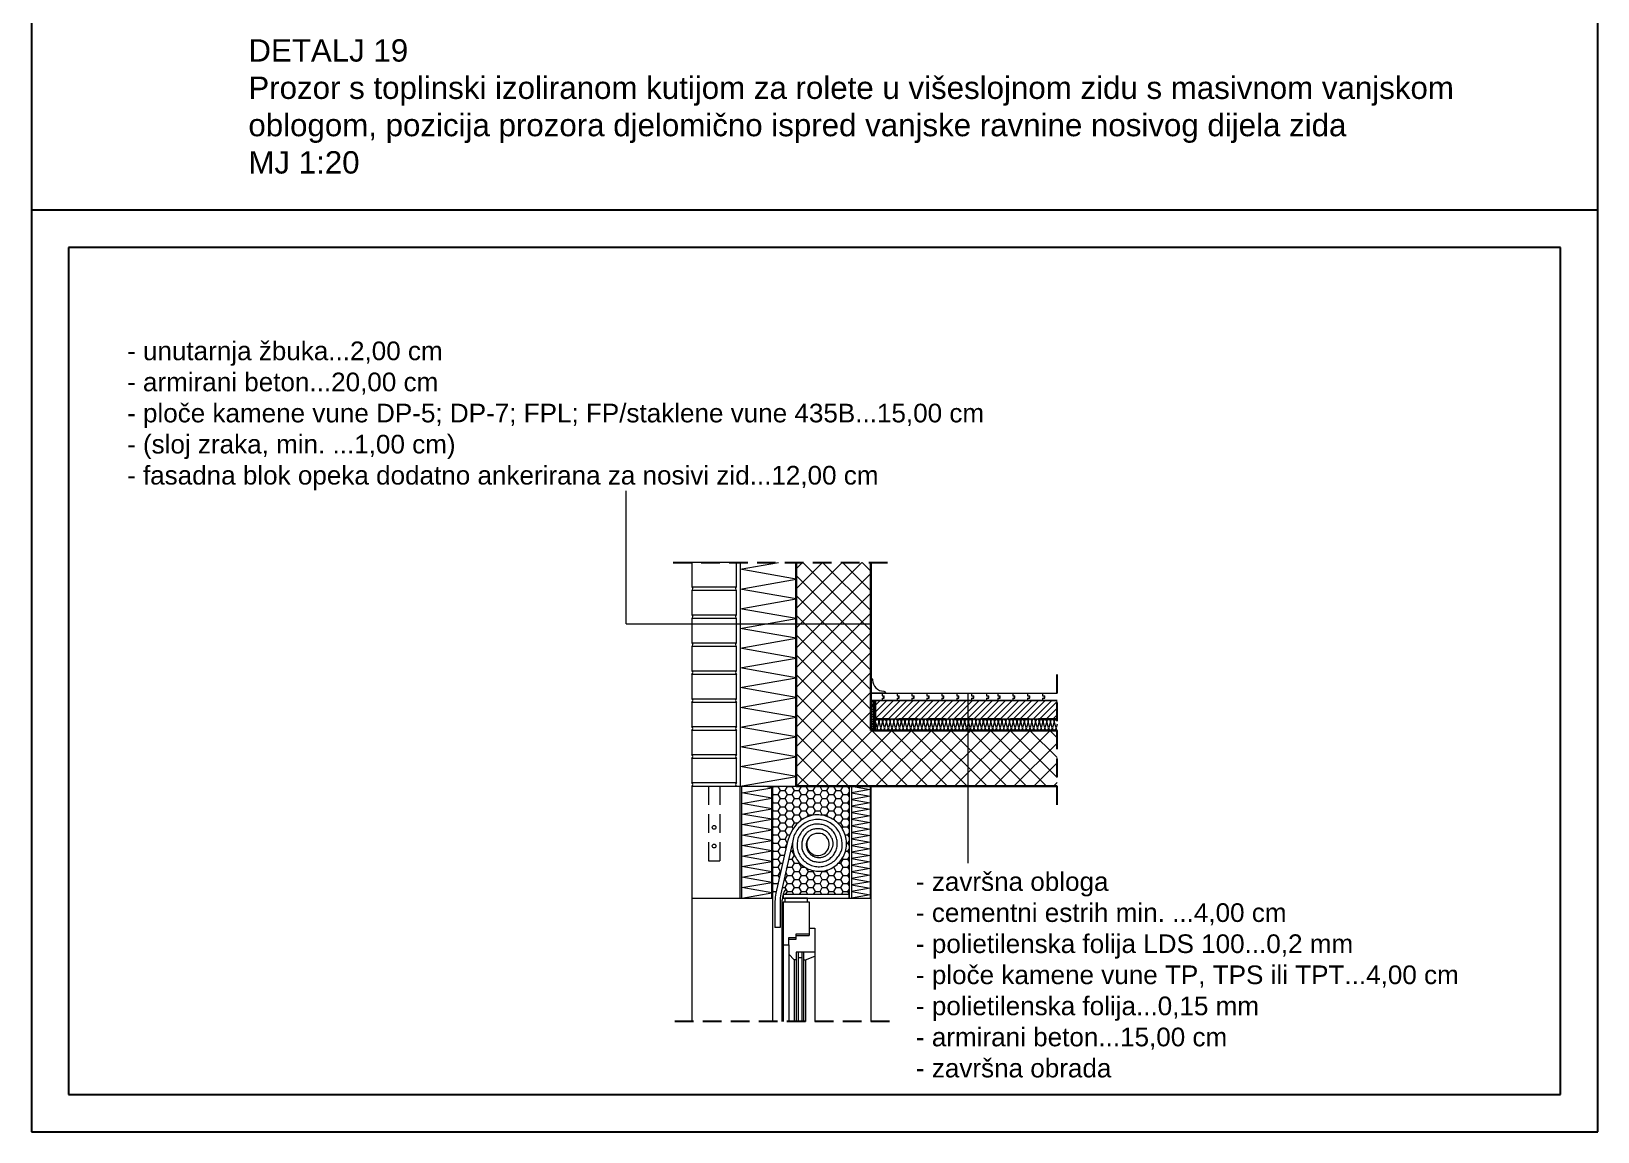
# Model space of a CAD drawing. Header units: inches. Extents: x 2845 to 78208, y 637 to 2211.
# Drawn here: x 6114.8 to 6324.8, y 637.2 to 784.7 of the extents above; entities that cross this region are included whole.
import ezdxf

# ---------------------------------------------------------------- set-up
doc = ezdxf.new("R2010")
doc.units = ezdxf.units.IN
doc.header["$MEASUREMENT"] = 0
doc.linetypes.add('DASHED', pattern=[0.75, 0.5, -0.25])
doc.layers.add('slojevi', color=150, linetype='Continuous')
doc.styles.get("Standard").update_dxf_attribs({"font": 'arial.ttf'})

msp = doc.modelspace()

# ---------------------------------------------------------------- hatches: boundary and pattern name
at = {"lineweight": 0}
h = msp.add_hatch(dxfattribs=at)
h.set_pattern_fill('ANSI37', color=256, scale=15)
h.set_pattern_definition([(45, (6124.1317, 871.2607), (-1.325825, 1.325825), []), (135, (6124.1317, 871.2607), (-1.325825, -1.325825), [])])
h.paths.add_polyline_path([(6227.39, 690.97), (6227.39, 713.47), (6217.39, 713.47), (6217.39, 683.47), (6252.39, 683.47), (6252.39, 690.97)])
h = msp.add_hatch(dxfattribs=at)
h.set_pattern_fill('ANSI31', color=256, scale=5)
h.set_pattern_definition([(45, (6033.813, 660.09445), (-0.4419417, 0.4419417), [])])
h.paths.add_polyline_path([(6252.39, 692.47), (6252.39, 694.97), (6227.99, 694.97), (6227.99, 692.47)])
h = msp.add_hatch(dxfattribs=at)
h.set_pattern_fill('HONEY', color=256, scale=5)
h.set_pattern_definition([(0, (5834.6482, 871.26067), (0.9375, 0.5412659), [0.625, -1.25]), (120, (5834.6482, 871.26067), (-0.9375, 0.5412659), [0.625, -1.25]), (60, (5834.6482, 871.26067), (2e-16, 1.08253175), [-1.25, 0.625])])
h.paths.add_polyline_path([(6224.49, 683.47), (6214.27, 683.47), (6214.27, 668.97), (6214.64, 668.97, -0.008625), (6214.68, 669.14), (6216.1, 675.5), (6216.29, 676.22), (6216.5, 676.82), (6216.72, 677.33), (6216.95, 677.75), (6217.19, 678.1), (6217.44, 678.39), (6217.69, 678.63), (6217.94, 678.84), (6218.19, 679.01), (6218.44, 679.16), (6218.69, 679.29), (6218.93, 679.4), (6219.18, 679.48), (6219.43, 679.55), (6219.67, 679.6), (6219.92, 679.63), (6220.16, 679.64), (6220.41, 679.64), (6220.66, 679.62), (6220.9, 679.59), (6221.14, 679.54), (6221.38, 679.48), (6221.61, 679.4), (6221.84, 679.31), (6222.06, 679.21), (6222.27, 679.09), (6222.48, 678.96), (6222.68, 678.81), (6222.86, 678.66), (6223.04, 678.49), (6223.2, 678.31), (6223.36, 678.13), (6223.5, 677.93), (6223.62, 677.73), (6223.74, 677.52), (6223.84, 677.3), (6223.93, 677.07), (6224, 676.85), (6224.06, 676.61), (6224.1, 676.38), (6224.13, 676.14), (6224.14, 675.91), (6224.14, 675.67), (6224.13, 675.43), (6224.1, 675.2), (6224.05, 674.97), (6223.99, 674.74), (6223.92, 674.51), (6223.83, 674.3), (6223.73, 674.08), (6223.62, 673.88), (6223.49, 673.68), (6223.35, 673.49), (6223.2, 673.31), (6223.04, 673.15), (6222.87, 672.99), (6222.69, 672.84), (6222.5, 672.71), (6222.31, 672.58), (6222.1, 672.47), (6221.9, 672.37), (6221.68, 672.29), (6221.46, 672.22), (6221.24, 672.16), (6221.02, 672.12), (6220.79, 672.1), (6220.56, 672.08), (6220.33, 672.08), (6220.11, 672.1), (6219.88, 672.13), (6219.66, 672.17), (6219.44, 672.23), (6219.22, 672.3), (6219.02, 672.38), (6218.81, 672.48), (6218.62, 672.59), (6218.43, 672.71), (6218.25, 672.84), (6218.08, 672.99), (6217.91, 673.14), (6217.76, 673.3), (6217.62, 673.48), (6217.49, 673.66), (6217.37, 673.84), (6217.27, 674.04), (6217.17, 674.24), (6217.09, 674.44), (6217.03, 674.65), (6216.97, 674.87), (6216.93, 675.08), (6216.91, 675.3), (6216.89, 675.52), (6216.9, 675.74), (6216.91, 675.95), (6216.94, 676.15), (6215.35, 669.07, 0.004833), (6215.33, 668.97), (6215.64, 668.97), (6224.49, 668.97)])

# ---------------------------------------------------------------- linework, layer by layer
for p, q in [((6114.85, 934.18), (6114.85, 637.18)), ((6324.85, 637.18), (6324.85, 934.18)), ((6324.85, 760.68), (6114.85, 760.68)), ((6319.85, 755.68), (6119.85, 755.68)), ((6119.85, 755.68), (6119.85, 642.18)), ((6319.85, 642.18), (6319.85, 755.68)), ((6227.39, 694.97), (6227.39, 695.97)), ((6227.99, 691.97), (6227.99, 694.97)), ((6119.85, 642.18), (6319.85, 642.18)), ((6114.85, 637.18), (6324.85, 637.18))]:
    msp.add_line(p, q)
for p, q in [((6194.6, 705.24), (6194.6, 723.08)), ((6203.39, 713.47), (6203.39, 710.22)), ((6194.6, 705.24), (6227.39, 705.24)), ((6203.39, 698.47), (6203.39, 695.22)), ((6227.39, 695.97), (6242.91, 695.97)), ((6228.91, 695.97), (6228.91, 695.62)), ((6228.91, 695.62), (6229.21, 695.62)), ((6228.91, 695.27), (6228.91, 694.97)), ((6228.91, 695.27), (6229.21, 695.27)), ((6229.16, 695.27), (6229.16, 695.62)), ((6229.21, 695.27), (6229.21, 695.62)), ((6230.91, 695.97), (6230.91, 695.62)), ((6230.91, 695.62), (6231.21, 695.62)), ((6230.91, 695.27), (6231.21, 695.27)), ((6230.91, 695.27), (6230.91, 694.97)), ((6231.16, 695.27), (6231.16, 695.62)), ((6231.21, 695.27), (6231.21, 695.62)), ((6232.91, 695.97), (6232.91, 695.62)), ((6232.91, 695.62), (6233.21, 695.62)), ((6232.91, 695.27), (6233.21, 695.27)), ((6232.91, 695.27), (6232.91, 694.97)), ((6233.16, 695.27), (6233.16, 695.62)), ((6233.21, 695.27), (6233.21, 695.62)), ((6234.91, 695.97), (6234.91, 695.62)), ((6234.91, 695.62), (6235.21, 695.62)), ((6234.91, 695.27), (6234.91, 694.97)), ((6234.91, 695.27), (6235.21, 695.27)), ((6235.16, 695.27), (6235.16, 695.62)), ((6235.21, 695.27), (6235.21, 695.62)), ((6236.91, 695.97), (6236.91, 695.62)), ((6236.91, 695.62), (6237.21, 695.62)), ((6236.91, 695.27), (6237.21, 695.27)), ((6236.91, 695.27), (6236.91, 694.97)), ((6237.16, 695.27), (6237.16, 695.62)), ((6237.21, 695.27), (6237.21, 695.62)), ((6238.91, 695.97), (6238.91, 695.62)), ((6238.91, 695.62), (6239.21, 695.62)), ((6238.91, 695.27), (6238.91, 694.97)), ((6238.91, 695.27), (6239.21, 695.27)), ((6239.16, 695.27), (6239.16, 695.62)), ((6239.21, 695.27), (6239.21, 695.62)), ((6240.39, 695.97), (6240.39, 673.16)), ((6240.91, 695.97), (6240.91, 695.62)), ((6240.91, 695.62), (6241.21, 695.62)), ((6240.91, 695.27), (6240.91, 694.97)), ((6240.91, 695.27), (6241.21, 695.27)), ((6241.16, 695.27), (6241.16, 695.62)), ((6241.21, 695.27), (6241.21, 695.62)), ((6242.91, 695.97), (6242.91, 695.62)), ((6242.91, 695.97), (6252.39, 695.97)), ((6242.91, 695.62), (6243.21, 695.62)), ((6242.91, 695.27), (6243.21, 695.27)), ((6242.91, 695.27), (6242.91, 694.97)), ((6243.16, 695.27), (6243.16, 695.62)), ((6243.21, 695.27), (6243.21, 695.62)), ((6244.42, 695.97), (6244.42, 695.62)), ((6244.42, 695.62), (6244.72, 695.62)), ((6244.42, 695.27), (6244.42, 694.97)), ((6244.42, 695.27), (6244.72, 695.27)), ((6244.67, 695.27), (6244.67, 695.62)), ((6244.72, 695.27), (6244.72, 695.62)), ((6246.42, 695.97), (6246.42, 695.62)), ((6246.42, 695.62), (6246.72, 695.62)), ((6246.42, 695.27), (6246.72, 695.27)), ((6246.42, 695.27), (6246.42, 694.97)), ((6246.67, 695.27), (6246.67, 695.62)), ((6246.72, 695.27), (6246.72, 695.62)), ((6248.42, 695.97), (6248.42, 695.62)), ((6248.42, 695.62), (6248.72, 695.62)), ((6248.42, 695.27), (6248.72, 695.27)), ((6248.42, 695.27), (6248.42, 694.97)), ((6248.67, 695.27), (6248.67, 695.62)), ((6248.72, 695.27), (6248.72, 695.62)), ((6250.42, 695.97), (6250.42, 695.62)), ((6250.42, 695.62), (6250.72, 695.62)), ((6250.42, 695.27), (6250.42, 694.97)), ((6250.42, 695.27), (6250.72, 695.27)), ((6250.67, 695.27), (6250.67, 695.62)), ((6250.72, 695.27), (6250.72, 695.62)), ((6252.39, 694.97), (6227.39, 694.97)), ((6227.39, 694.97), (6252.39, 694.97)), ((6252.39, 694.97), (6228.39, 694.97)), ((6252.39, 692.47), (6227.99, 692.47)), ((6227.99, 692.47), (6227.99, 690.97)), ((6203.39, 683.47), (6209.89, 683.47)), ((6203.39, 683.47), (6203.39, 668.47)), ((6209.89, 683.47), (6217.39, 683.47)), ((6209.89, 668.47), (6209.89, 683.47)), ((6214.27, 651.96), (6214.27, 683.47)), ((6224.49, 683.47), (6224.49, 668.47)), ((6227.39, 683.47), (6227.39, 651.96)), ((6216.1, 675.5), (6214.68, 669.14)), ((6216.94, 676.15), (6215.35, 669.07)), ((6203.39, 668.47), (6214.12, 668.47)), ((6203.39, 668.47), (6203.39, 651.96)), ((6214.27, 668.47), (6214.12, 668.47)), ((6214.55, 668.05), (6214.55, 664.53)), ((6215.23, 667.97), (6215.23, 664.53)), ((6215.52, 651.96), (6215.52, 668.23)), ((6215.64, 667.97), (6215.64, 662.22)), ((6215.64, 667.97), (6219.14, 667.97)), ((6219.14, 667.97), (6219.14, 663.47)), ((6224.49, 668.47), (6227.39, 668.47)), ((6215.23, 664.53), (6214.55, 664.53)), ((6217.39, 662.97), (6217.39, 663.72)), ((6217.39, 663.72), (6219.14, 663.72)), ((6219.14, 664.47), (6219.89, 664.47)), ((6219.89, 664.47), (6219.89, 651.96)), ((6215.64, 662.22), (6216.39, 662.22)), ((6215.64, 662.22), (6215.64, 651.96)), ((6216.39, 662.22), (6216.39, 663.22)), ((6216.39, 663.22), (6217.39, 663.22)), ((6216.39, 662.97), (6217.39, 662.97)), ((6216.39, 662.22), (6216.39, 651.96)), ((6217.39, 663.47), (6219.14, 663.47)), ((6217.14, 660.22), (6216.39, 660.97)), ((6217.39, 660.22), (6217.14, 660.22)), ((6217.14, 660.22), (6217.14, 651.96)), ((6217.39, 661.22), (6217.39, 660.22)), ((6219.89, 661.22), (6217.39, 661.22)), ((6217.39, 660.22), (6217.39, 651.96)), ((6217.64, 661.22), (6217.64, 660.47)), ((6218.14, 660.47), (6217.64, 660.47)), ((6217.64, 660.47), (6217.64, 651.96)), ((6218.14, 661.22), (6218.14, 660.47)), ((6218.14, 660.47), (6218.14, 651.96)), ((6218.39, 661.22), (6218.39, 660.22)), ((6218.39, 660.22), (6218.64, 660.22)), ((6218.39, 660.22), (6218.39, 651.96)), ((6218.64, 660.22), (6219.89, 660.72)), ((6218.64, 660.22), (6218.64, 651.96))]:
    msp.add_line(p, q, dxfattribs=at)
at = {"linetype": 'DASHED', "ltscale": 5}
for p, q in [((6200.89, 713.47), (6229.89, 713.47)), ((6252.39, 680.97), (6252.39, 698.47)), ((6229.89, 651.96), (6200.89, 651.96))]:
    msp.add_line(p, q, dxfattribs=at)
at = {"color": 94, "lineweight": 15}
for p, q in [((6209.89, 712.57), (6215.03, 713.47)), ((6209.89, 713.47), (6209.89, 683.47)), ((6217.39, 711.25), (6209.89, 712.57)), ((6209.89, 709.92), (6217.39, 711.25)), ((6217.39, 708.6), (6209.89, 709.92)), ((6209.89, 707.28), (6217.39, 708.6)), ((6217.39, 705.96), (6209.89, 707.28)), ((6209.89, 704.63), (6217.39, 705.96)), ((6217.39, 703.31), (6209.89, 704.63)), ((6209.89, 701.99), (6217.39, 703.31)), ((6217.39, 700.67), (6209.89, 701.99)), ((6209.89, 699.34), (6217.39, 700.67)), ((6217.39, 698.02), (6209.89, 699.34)), ((6209.89, 696.7), (6217.39, 698.02)), ((6217.39, 695.38), (6209.89, 696.7)), ((6209.89, 694.05), (6217.39, 695.38)), ((6217.39, 692.73), (6209.89, 694.05)), ((6227.5, 694.83), (6227.89, 694.91)), ((6227.89, 694.74), (6227.5, 694.82)), ((6227.5, 694.66), (6227.89, 694.74)), ((6227.89, 694.58), (6227.5, 694.66)), ((6227.5, 694.49), (6227.89, 694.57)), ((6227.89, 694.41), (6227.5, 694.49)), ((6227.5, 694.33), (6227.89, 694.41)), ((6227.89, 694.24), (6227.5, 694.32)), ((6227.5, 694.16), (6227.89, 694.24)), ((6227.5, 694.16), (6227.89, 694.24)), ((6227.5, 694.16), (6227.89, 694.24)), ((6227.89, 694.08), (6227.5, 694.16)), ((6227.5, 693.99), (6227.89, 694.07)), ((6227.89, 693.91), (6227.5, 693.99)), ((6227.5, 693.83), (6227.89, 693.91)), ((6227.89, 693.74), (6227.5, 693.82)), ((6227.5, 693.66), (6227.89, 693.74)), ((6227.89, 693.58), (6227.5, 693.66)), ((6227.5, 693.49), (6227.89, 693.57)), ((6227.89, 693.41), (6227.5, 693.49)), ((6227.5, 693.33), (6227.89, 693.41)), ((6227.89, 693.24), (6227.5, 693.32)), ((6227.5, 693.16), (6227.89, 693.24)), ((6227.89, 693.08), (6227.5, 693.16)), ((6227.5, 692.99), (6227.89, 693.07)), ((6227.89, 694.91), (6227.56, 694.97)), ((6209.89, 691.41), (6217.39, 692.73)), ((6217.39, 690.09), (6209.89, 691.41)), ((6227.89, 692.91), (6227.5, 692.99)), ((6227.5, 692.83), (6227.89, 692.91)), ((6227.89, 692.74), (6227.5, 692.82)), ((6227.5, 692.66), (6227.89, 692.74)), ((6227.89, 692.58), (6227.5, 692.66)), ((6227.5, 692.49), (6227.89, 692.57)), ((6227.5, 692.49), (6227.89, 692.57)), ((6227.89, 692.41), (6227.5, 692.49)), ((6227.5, 692.33), (6227.89, 692.41)), ((6227.89, 692.24), (6227.5, 692.32)), ((6227.5, 692.16), (6227.89, 692.24)), ((6227.89, 692.08), (6227.5, 692.16)), ((6227.5, 691.99), (6227.89, 692.07)), ((6227.89, 691.91), (6227.5, 691.99)), ((6227.5, 691.83), (6227.89, 691.91)), ((6227.89, 691.74), (6227.5, 691.82)), ((6227.5, 691.66), (6227.89, 691.74)), ((6227.89, 691.58), (6227.5, 691.66)), ((6227.5, 691.49), (6227.89, 691.57)), ((6227.89, 691.41), (6227.5, 691.49)), ((6227.5, 691.33), (6227.89, 691.41)), ((6227.89, 691.24), (6227.5, 691.32)), ((6227.5, 691.16), (6227.89, 691.24)), ((6227.89, 691.08), (6227.5, 691.16)), ((6227.5, 690.99), (6227.89, 691.07)), ((6228, 692.16), (6228.23, 691.29)), ((6228.48, 692.16), (6228.25, 691.29)), ((6228.73, 691.29), (6228.5, 692.16)), ((6228.98, 692.16), (6228.75, 691.29)), ((6229.23, 691.29), (6229, 692.16)), ((6229.48, 692.16), (6229.25, 691.29)), ((6229.73, 691.29), (6229.5, 692.16)), ((6229.98, 692.16), (6229.75, 691.29)), ((6230.23, 691.29), (6230, 692.16)), ((6230.48, 692.16), (6230.25, 691.29)), ((6230.73, 691.29), (6230.5, 692.16)), ((6230.98, 692.16), (6230.75, 691.29)), ((6231.23, 691.29), (6231, 692.16)), ((6231.48, 692.16), (6231.25, 691.29)), ((6231.73, 691.29), (6231.5, 692.16)), ((6231.98, 692.16), (6231.75, 691.29)), ((6232.23, 691.29), (6232, 692.16)), ((6232.48, 692.16), (6232.25, 691.29)), ((6232.73, 691.29), (6232.5, 692.16)), ((6232.98, 692.16), (6232.75, 691.29)), ((6233.23, 691.29), (6233, 692.16)), ((6233.48, 692.16), (6233.25, 691.29)), ((6233.73, 691.29), (6233.5, 692.16)), ((6233.98, 692.16), (6233.75, 691.29)), ((6234.23, 691.29), (6234, 692.16)), ((6234.48, 692.16), (6234.25, 691.29)), ((6234.73, 691.29), (6234.5, 692.16)), ((6234.98, 692.16), (6234.75, 691.29)), ((6235.23, 691.29), (6235, 692.16)), ((6235.48, 692.16), (6235.25, 691.29)), ((6235.73, 691.29), (6235.5, 692.16)), ((6235.98, 692.16), (6235.75, 691.29)), ((6236.23, 691.29), (6236, 692.16)), ((6236.48, 692.16), (6236.25, 691.29)), ((6236.73, 691.29), (6236.5, 692.16)), ((6236.98, 692.16), (6236.75, 691.29)), ((6237.23, 691.29), (6237, 692.16)), ((6237.48, 692.16), (6237.25, 691.29)), ((6237.73, 691.29), (6237.5, 692.16)), ((6237.98, 692.16), (6237.75, 691.29)), ((6238.23, 691.29), (6238, 692.16)), ((6238.48, 692.16), (6238.25, 691.29)), ((6238.73, 691.29), (6238.5, 692.16)), ((6238.98, 692.16), (6238.75, 691.29)), ((6239.23, 691.29), (6239, 692.16)), ((6239.48, 692.16), (6239.25, 691.29)), ((6239.73, 691.29), (6239.5, 692.16)), ((6239.98, 692.16), (6239.75, 691.29)), ((6240.23, 691.29), (6240, 692.16)), ((6240.48, 692.16), (6240.25, 691.29)), ((6240.73, 691.29), (6240.5, 692.16)), ((6240.98, 692.16), (6240.75, 691.29)), ((6241.23, 691.29), (6241, 692.16)), ((6241.48, 692.16), (6241.25, 691.29)), ((6241.73, 691.29), (6241.5, 692.16)), ((6241.98, 692.16), (6241.75, 691.29)), ((6242.23, 691.29), (6242, 692.16)), ((6242.48, 692.16), (6242.25, 691.29)), ((6242.73, 691.29), (6242.5, 692.16)), ((6242.98, 692.16), (6242.75, 691.29)), ((6243.23, 691.29), (6243, 692.16)), ((6243.48, 692.16), (6243.25, 691.29)), ((6243.73, 691.29), (6243.5, 692.16)), ((6243.98, 692.16), (6243.75, 691.29)), ((6244.23, 691.29), (6244, 692.16)), ((6244.48, 692.16), (6244.25, 691.29)), ((6244.73, 691.29), (6244.5, 692.16)), ((6244.98, 692.16), (6244.75, 691.29)), ((6245.23, 691.29), (6245, 692.16)), ((6245.48, 692.16), (6245.25, 691.29)), ((6245.73, 691.29), (6245.5, 692.16)), ((6245.98, 692.16), (6245.75, 691.29)), ((6246.23, 691.29), (6246, 692.16)), ((6246.48, 692.16), (6246.25, 691.29)), ((6246.73, 691.29), (6246.5, 692.16)), ((6246.98, 692.16), (6246.75, 691.29)), ((6247.23, 691.29), (6247, 692.16)), ((6247.48, 692.16), (6247.25, 691.29)), ((6247.73, 691.29), (6247.5, 692.16)), ((6247.98, 692.16), (6247.75, 691.29)), ((6248.23, 691.29), (6248, 692.16)), ((6248.48, 692.16), (6248.25, 691.29)), ((6248.73, 691.29), (6248.5, 692.16)), ((6248.98, 692.16), (6248.75, 691.29)), ((6249.23, 691.29), (6249, 692.16)), ((6249.48, 692.16), (6249.25, 691.29)), ((6249.73, 691.29), (6249.5, 692.16)), ((6249.98, 692.16), (6249.75, 691.29)), ((6250.23, 691.29), (6250, 692.16)), ((6250.48, 692.16), (6250.25, 691.29)), ((6250.73, 691.29), (6250.5, 692.16)), ((6250.98, 692.16), (6250.75, 691.29)), ((6251.23, 691.29), (6251, 692.16)), ((6251.48, 692.16), (6251.25, 691.29)), ((6251.73, 691.29), (6251.5, 692.16)), ((6251.98, 692.16), (6251.75, 691.29)), ((6252.23, 691.29), (6252, 692.16)), ((6252.39, 691.82), (6252.25, 691.29)), ((6209.89, 688.76), (6217.39, 690.09)), ((6217.39, 687.44), (6209.89, 688.76)), ((6209.89, 686.12), (6217.39, 687.44)), ((6217.39, 684.8), (6209.89, 686.12)), ((6209.89, 683.47), (6217.39, 684.8)), ((6210.12, 668.47), (6210.12, 683.47)), ((6210.12, 682.58), (6214.12, 683.29)), ((6214.12, 681.88), (6210.12, 682.58)), ((6214.12, 683.29), (6213.05, 683.47)), ((6214.12, 668.47), (6214.12, 683.47)), ((6224.79, 683.47), (6224.79, 668.47)), ((6224.79, 683.47), (6227.29, 683.03)), ((6227.29, 683.03), (6224.79, 682.59)), ((6224.79, 682.59), (6227.29, 682.15)), ((6227.29, 683.47), (6227.29, 668.47)), ((6210.12, 681.17), (6214.12, 681.88)), ((6214.12, 680.46), (6210.12, 681.17)), ((6210.12, 679.76), (6214.12, 680.46)), ((6227.29, 682.15), (6224.79, 681.71)), ((6224.79, 681.71), (6227.29, 681.27)), ((6227.29, 681.27), (6224.79, 680.83)), ((6224.79, 680.83), (6227.29, 680.39)), ((6214.12, 679.05), (6210.12, 679.76)), ((6210.12, 678.35), (6214.12, 679.05)), ((6214.12, 677.64), (6210.12, 678.35)), ((6227.29, 680.39), (6224.79, 679.95)), ((6224.79, 679.95), (6227.29, 679.51)), ((6227.29, 679.51), (6224.79, 679.07)), ((6224.79, 679.07), (6227.29, 678.63)), ((6227.29, 678.63), (6224.79, 678.18)), ((6210.12, 676.94), (6214.12, 677.64)), ((6214.12, 676.23), (6210.12, 676.94)), ((6210.12, 675.53), (6214.12, 676.23)), ((6224.79, 678.18), (6227.29, 677.74)), ((6227.29, 677.74), (6224.79, 677.3)), ((6224.79, 677.3), (6227.29, 676.86)), ((6227.29, 676.86), (6224.79, 676.42)), ((6224.79, 676.42), (6227.29, 675.98)), ((6214.12, 674.82), (6210.12, 675.53)), ((6210.12, 674.12), (6214.12, 674.82)), ((6214.12, 673.41), (6210.12, 674.12)), ((6227.29, 675.98), (6224.79, 675.54)), ((6224.79, 675.54), (6227.29, 675.1)), ((6227.29, 675.1), (6224.79, 674.66)), ((6224.79, 674.66), (6227.29, 674.22)), ((6227.29, 674.22), (6224.79, 673.78)), ((6210.12, 672.71), (6214.12, 673.41)), ((6214.12, 672), (6210.12, 672.71)), ((6210.12, 671.3), (6214.12, 672)), ((6224.79, 673.78), (6227.29, 673.34)), ((6227.29, 673.34), (6224.79, 672.9)), ((6224.79, 672.9), (6227.29, 672.45)), ((6227.29, 672.45), (6224.79, 672.01)), ((6224.79, 672.01), (6227.29, 671.57)), ((6214.12, 670.59), (6210.12, 671.3)), ((6210.12, 669.89), (6214.12, 670.59)), ((6227.29, 671.57), (6224.79, 671.13)), ((6224.79, 671.13), (6227.29, 670.69)), ((6227.29, 670.69), (6224.79, 670.25)), ((6224.79, 670.25), (6227.29, 669.81)), ((6214.12, 669.18), (6210.12, 669.89)), ((6210.12, 668.47), (6214.12, 669.18)), ((6227.29, 669.81), (6224.79, 669.37)), ((6224.79, 669.37), (6227.29, 668.93)), ((6227.29, 668.93), (6224.79, 668.49))]:
    msp.add_line(p, q, dxfattribs=at)
at = {"lineweight": 30}
for p, q in [((6217.39, 683.47), (6217.39, 713.47)), ((6227.39, 690.97), (6227.39, 713.47)), ((6227.39, 690.97), (6252.39, 690.97)), ((6217.39, 683.47), (6252.39, 683.47))]:
    msp.add_line(p, q, dxfattribs=at)
at = {"linetype": 'DASHED', "lineweight": 0, "ltscale": 5}
for p, q in [((6205.64, 683.47), (6205.64, 673.47)), ((6207.14, 683.47), (6207.14, 673.47)), ((6205.64, 673.47), (6207.14, 673.47))]:
    msp.add_line(p, q, dxfattribs=at)
at = {"lineweight": 0}
for points in [[(6203.39, 713.47), (6203.39, 710.22), (6209.39, 710.22), (6209.39, 713.47), (6203.39, 713.47)], [(6203.39, 709.72), (6203.39, 706.47), (6209.39, 706.47), (6209.39, 709.72), (6203.39, 709.72)], [(6203.39, 705.97), (6203.39, 702.72), (6209.39, 702.72), (6209.39, 705.97), (6203.39, 705.97)], [(6203.39, 702.22), (6203.39, 698.97), (6209.39, 698.97), (6209.39, 702.22), (6203.39, 702.22)], [(6203.39, 698.47), (6203.39, 695.22), (6209.39, 695.22), (6209.39, 698.47), (6203.39, 698.47)], [(6203.39, 694.72), (6203.39, 691.47), (6209.39, 691.47), (6209.39, 694.72), (6203.39, 694.72)], [(6203.39, 690.97), (6203.39, 687.72), (6209.39, 687.72), (6209.39, 690.97), (6203.39, 690.97)], [(6203.39, 687.22), (6203.39, 683.97), (6209.39, 683.97), (6209.39, 687.22), (6203.39, 687.22)], [(6220.91, 677.1), (6220.65, 677.14), (6220.42, 677.16), (6220.22, 677.16), (6220.04, 677.14), (6219.88, 677.11), (6219.75, 677.07), (6219.63, 677.02), (6219.52, 676.96), (6219.42, 676.9), (6219.33, 676.83), (6219.24, 676.76), (6219.17, 676.69), (6219.1, 676.62), (6219.04, 676.54), (6218.98, 676.45), (6218.93, 676.37), (6218.89, 676.28), (6218.85, 676.19), (6218.81, 676.09), (6218.79, 676), (6218.77, 675.9), (6218.75, 675.8), (6218.74, 675.69), (6218.74, 675.59), (6218.74, 675.49), (6218.76, 675.39), (6218.77, 675.29), (6218.8, 675.18), (6218.83, 675.08), (6218.86, 674.99), (6218.91, 674.89), (6218.95, 674.8), (6219.01, 674.71), (6219.07, 674.62), (6219.14, 674.54), (6219.21, 674.46), (6219.29, 674.38), (6219.37, 674.31), (6219.45, 674.25), (6219.54, 674.19), (6219.64, 674.13), (6219.74, 674.09), (6219.84, 674.04), (6219.94, 674.01), (6220.05, 673.98), (6220.16, 673.96), (6220.27, 673.94), (6220.38, 673.93), (6220.49, 673.93), (6220.6, 673.93), (6220.71, 673.95), (6220.82, 673.97), (6220.93, 673.99), (6221.04, 674.02), (6221.15, 674.07), (6221.26, 674.11), (6221.36, 674.17), (6221.46, 674.23), (6221.55, 674.29), (6221.64, 674.37), (6221.73, 674.44), (6221.81, 674.53), (6221.88, 674.62), (6221.96, 674.71), (6222.02, 674.81), (6222.08, 674.91), (6222.13, 675.02), (6222.18, 675.12), (6222.22, 675.22), (6222.26, 675.32), (6222.29, 675.42), (6222.31, 675.51), (6222.33, 675.6), (6222.34, 675.68), (6222.35, 675.76), (6222.35, 675.84), (6222.35, 675.91), (6222.34, 675.99), (6222.32, 676.08), (6222.3, 676.16), (6222.27, 676.26), (6222.24, 676.36), (6222.2, 676.46), (6222.15, 676.57), (6222.1, 676.67), (6222.04, 676.78), (6221.97, 676.89), (6221.9, 676.99), (6221.82, 677.09), (6221.74, 677.18), (6221.65, 677.27), (6221.55, 677.35), (6221.45, 677.43), (6221.34, 677.5), (6221.23, 677.56), (6221.11, 677.61), (6220.99, 677.66), (6220.87, 677.71), (6220.75, 677.74), (6220.62, 677.76), (6220.49, 677.78), (6220.36, 677.79), (6220.23, 677.79), (6220.1, 677.79), (6219.97, 677.77), (6219.83, 677.75), (6219.71, 677.72), (6219.58, 677.68), (6219.45, 677.63), (6219.33, 677.57), (6219.21, 677.51), (6219.1, 677.44), (6218.99, 677.36), (6218.88, 677.28), (6218.78, 677.19), (6218.69, 677.09), (6218.6, 676.98), (6218.52, 676.87), (6218.44, 676.76), (6218.38, 676.64), (6218.32, 676.51), (6218.26, 676.39), (6218.22, 676.25), (6218.18, 676.12), (6218.16, 675.98), (6218.14, 675.84), (6218.13, 675.7), (6218.13, 675.56), (6218.13, 675.42), (6218.15, 675.28), (6218.17, 675.14), (6218.21, 675), (6218.25, 674.87), (6218.3, 674.73), (6218.36, 674.6), (6218.43, 674.48), (6218.51, 674.35), (6218.59, 674.23), (6218.68, 674.12), (6218.78, 674.02), (6218.89, 673.91), (6219, 673.82), (6219.12, 673.73), (6219.24, 673.65), (6219.37, 673.58), (6219.5, 673.52), (6219.64, 673.46), (6219.78, 673.41), (6219.92, 673.38), (6220.07, 673.35), (6220.22, 673.33), (6220.37, 673.31), (6220.52, 673.31), (6220.67, 673.32), (6220.82, 673.34), (6220.97, 673.37), (6221.12, 673.4), (6221.26, 673.45), (6221.4, 673.5), (6221.54, 673.57), (6221.68, 673.64), (6221.81, 673.72), (6221.93, 673.81), (6222.05, 673.91), (6222.17, 674.02), (6222.28, 674.13), (6222.38, 674.25), (6222.47, 674.37), (6222.55, 674.5), (6222.63, 674.64), (6222.7, 674.78), (6222.76, 674.93), (6222.81, 675.08), (6222.85, 675.23), (6222.88, 675.39), (6222.9, 675.55), (6222.91, 675.71), (6222.91, 675.87), (6222.9, 676.03), (6222.89, 676.19), (6222.86, 676.35), (6222.82, 676.5), (6222.77, 676.66), (6222.71, 676.81), (6222.64, 676.96), (6222.56, 677.1), (6222.48, 677.24), (6222.38, 677.37), (6222.28, 677.5), (6222.17, 677.62), (6222.05, 677.73), (6221.92, 677.84), (6221.79, 677.94), (6221.65, 678.03), (6221.5, 678.11), (6221.35, 678.18), (6221.19, 678.25), (6221.04, 678.3), (6220.87, 678.34), (6220.71, 678.37), (6220.54, 678.4), (6220.37, 678.41), (6220.2, 678.41), (6220.03, 678.4), (6219.86, 678.38), (6219.69, 678.35), (6219.53, 678.31), (6219.36, 678.26), (6219.2, 678.19), (6219.05, 678.12), (6218.89, 678.04), (6218.75, 677.95), (6218.61, 677.84), (6218.47, 677.73), (6218.34, 677.62), (6218.22, 677.49), (6218.11, 677.36), (6218.01, 677.21), (6217.91, 677.07), (6217.83, 676.91), (6217.75, 676.75), (6217.68, 676.59), (6217.63, 676.42), (6217.58, 676.25), (6217.55, 676.07), (6217.52, 675.9), (6217.51, 675.72), (6217.51, 675.54), (6217.52, 675.36), (6217.54, 675.18), (6217.57, 675), (6217.62, 674.83), (6217.67, 674.65), (6217.74, 674.48), (6217.82, 674.32), (6217.9, 674.16), (6218, 674), (6218.11, 673.85), (6218.22, 673.71), (6218.35, 673.58), (6218.48, 673.45), (6218.62, 673.33), (6218.77, 673.22), (6218.93, 673.12), (6219.09, 673.03), (6219.26, 672.95), (6219.43, 672.88), (6219.61, 672.82), (6219.79, 672.77), (6219.98, 672.74), (6220.16, 672.71), (6220.35, 672.7), (6220.54, 672.7), (6220.73, 672.71), (6220.92, 672.73), (6221.11, 672.77), (6221.29, 672.81), (6221.47, 672.87), (6221.65, 672.94), (6221.83, 673.02), (6222, 673.11), (6222.16, 673.22), (6222.32, 673.33), (6222.47, 673.45), (6222.61, 673.58), (6222.74, 673.72), (6222.87, 673.87), (6222.98, 674.01), (6223.09, 674.16), (6223.18, 674.31), (6223.27, 674.45), (6223.34, 674.59), (6223.41, 674.72), (6223.46, 674.84), (6223.5, 674.96), (6223.53, 675.08), (6223.56, 675.2), (6223.57, 675.33), (6223.58, 675.47), (6223.58, 675.61), (6223.57, 675.77), (6223.56, 675.94), (6223.53, 676.12), (6223.5, 676.3), (6223.46, 676.49), (6223.41, 676.68), (6223.35, 676.87), (6223.27, 677.06), (6223.19, 677.24), (6223.09, 677.42), (6222.99, 677.59), (6222.87, 677.75), (6222.74, 677.91), (6222.6, 678.06), (6222.45, 678.2), (6222.3, 678.33), (6222.13, 678.45), (6221.96, 678.56), (6221.78, 678.66), (6221.59, 678.75), (6221.4, 678.83), (6221.21, 678.89), (6221.01, 678.94), (6220.8, 678.98), (6220.6, 679.01), (6220.39, 679.02), (6220.18, 679.02), (6219.97, 679.01), (6219.76, 678.99), (6219.56, 678.95), (6219.35, 678.9), (6219.15, 678.83), (6218.96, 678.76), (6218.77, 678.67), (6218.58, 678.57), (6218.4, 678.45), (6218.23, 678.33), (6218.06, 678.2), (6217.91, 678.05), (6217.76, 677.9), (6217.62, 677.73), (6217.5, 677.56), (6217.38, 677.38), (6217.28, 677.19), (6217.18, 677), (6217.1, 676.8), (6217.03, 676.59), (6216.98, 676.38), (6216.94, 676.17), (6216.91, 675.95), (6216.9, 675.74), (6216.89, 675.52), (6216.91, 675.3), (6216.93, 675.08), (6216.97, 674.87), (6217.03, 674.65), (6217.09, 674.44), (6217.17, 674.24), (6217.27, 674.04), (6217.37, 673.84), (6217.49, 673.66), (6217.62, 673.48), (6217.76, 673.3), (6217.91, 673.14), (6218.08, 672.99), (6218.25, 672.84), (6218.43, 672.71), (6218.62, 672.59), (6218.81, 672.48), (6219.02, 672.38), (6219.22, 672.3), (6219.44, 672.23), (6219.66, 672.17), (6219.88, 672.13), (6220.11, 672.1), (6220.33, 672.08), (6220.56, 672.08), (6220.79, 672.1), (6221.02, 672.12), (6221.24, 672.16), (6221.46, 672.22), (6221.68, 672.29), (6221.9, 672.37), (6222.1, 672.47), (6222.31, 672.58), (6222.5, 672.71), (6222.69, 672.84), (6222.87, 672.99), (6223.04, 673.15), (6223.2, 673.31), (6223.35, 673.49), (6223.49, 673.68), (6223.62, 673.88), (6223.73, 674.08), (6223.83, 674.3), (6223.92, 674.51), (6223.99, 674.74), (6224.05, 674.97), (6224.1, 675.2), (6224.13, 675.43), (6224.14, 675.67), (6224.14, 675.91), (6224.13, 676.14), (6224.1, 676.38), (6224.06, 676.61), (6224, 676.85), (6223.93, 677.07), (6223.84, 677.3), (6223.74, 677.52), (6223.62, 677.73), (6223.5, 677.93), (6223.36, 678.13), (6223.2, 678.31), (6223.04, 678.49), (6222.86, 678.66), (6222.68, 678.81), (6222.48, 678.96), (6222.27, 679.09), (6222.06, 679.21), (6221.84, 679.31), (6221.61, 679.4), (6221.38, 679.48), (6221.14, 679.54), (6220.9, 679.59), (6220.66, 679.62), (6220.41, 679.64), (6220.16, 679.64), (6219.92, 679.63), (6219.67, 679.6), (6219.43, 679.55), (6219.18, 679.48), (6218.93, 679.4), (6218.69, 679.29), (6218.44, 679.16), (6218.19, 679.01), (6217.94, 678.84), (6217.69, 678.63), (6217.44, 678.39), (6217.19, 678.1), (6216.95, 677.75), (6216.72, 677.33), (6216.5, 676.82), (6216.29, 676.22), (6216.1, 675.5)]]:
    msp.add_lwpolyline(points, dxfattribs=at)
msp.add_lwpolyline([(6227.39, 697.97, -0.414214), (6227.64, 697.72, 0.414214), (6229.14, 696.22, -0.414214), (6229.39, 695.97), (6227.39, 695.97)], format="xyb", close=True, dxfattribs=at)
at = {"linetype": 'DASHED', "lineweight": 30, "ltscale": 5}
msp.add_lwpolyline([(6252.39, 692.47), (6227.99, 692.47), (6227.99, 694.97)], dxfattribs=at)
at = {"lineweight": 0}
for points in [[(6215.64, 668.97), (6215.64, 668.47), (6224.49, 668.47), (6224.49, 668.97)], [(6215.89, 667.97), (6218.89, 667.97), (6218.89, 668.47), (6215.89, 668.47)]]:
    msp.add_lwpolyline(points, close=True, dxfattribs=at)
for centre in [(6206.39, 677.97), (6206.39, 675.47)]:
    msp.add_circle(centre, 0.25, dxfattribs=at)
for centre, radius, start, end in [((6203.25, 709.97), 0.285, 298.7903, 61.2097), ((6209.53, 709.97), 0.285, 118.7903, 241.2097), ((6203.25, 706.22), 0.285, 298.7903, 61.2097), ((6209.53, 706.22), 0.285, 118.7903, 241.2097), ((6203.25, 702.47), 0.285, 298.7903, 61.2097), ((6209.53, 702.47), 0.285, 118.7903, 241.2097), ((6203.25, 698.72), 0.285, 298.7903, 61.2097), ((6209.53, 698.72), 0.285, 118.7903, 241.2097), ((6203.25, 694.97), 0.285, 298.7903, 61.2097), ((6209.53, 694.97), 0.285, 118.7903, 241.2097), ((6203.25, 691.22), 0.285, 298.7903, 61.2097), ((6209.53, 691.22), 0.285, 118.7903, 241.2097), ((6203.25, 687.47), 0.285, 298.7903, 61.2097), ((6209.53, 687.47), 0.285, 118.7903, 241.2097), ((6203.25, 683.72), 0.285, 298.7903, 61.2097), ((6209.53, 683.72), 0.285, 118.7903, 241.2097), ((6220.31, 675.71), 1.51, 141.8098, 66.7401), ((6219.55, 668.05), 5, 167.3545, 180), ((6220.23, 667.97), 5, 167.3545, 180), ((6218.02, 668.23), 2.5, 144.0363, 180)]:
    msp.add_arc(centre, radius, start, end, dxfattribs=at)
at = {"color": 94, "lineweight": 15}
for centre, radius, start, end in [((6227.47, 694.91), 0.0833, 126.8699, 284.9809), ((6227.47, 694.74), 0.0833, 75.0191, 284.9809), ((6227.47, 694.57), 0.0833, 75.0191, 284.9809), ((6227.47, 694.41), 0.0833, 75.0191, 284.9809), ((6227.47, 694.24), 0.0833, 75.0191, 284.9809), ((6227.47, 694.07), 0.0833, 75.0191, 284.9809), ((6227.47, 693.91), 0.0833, 75.0191, 284.9809), ((6227.47, 693.74), 0.0833, 75.0191, 284.9809), ((6227.47, 693.57), 0.0833, 75.0191, 284.9809), ((6227.47, 693.41), 0.0833, 75.0191, 284.9809), ((6227.47, 693.24), 0.0833, 75.0191, 284.9809), ((6227.47, 693.07), 0.0833, 75.0191, 284.9809), ((6227.91, 694.99), 0.0833, 255.0191, 348.463), ((6227.91, 694.82), 0.0833, 255.0191, 104.9809), ((6227.91, 694.66), 0.0833, 255.0191, 104.9809), ((6227.91, 694.49), 0.0833, 255.0191, 104.9809), ((6227.91, 694.32), 0.0833, 255.0191, 104.9809), ((6227.91, 694.16), 0.0833, 255.0191, 104.9809), ((6227.91, 693.99), 0.0833, 255.0191, 104.9809), ((6227.91, 693.82), 0.0833, 255.0191, 104.9809), ((6227.91, 693.66), 0.0833, 255.0191, 104.9809), ((6227.91, 693.49), 0.0833, 255.0191, 104.9809), ((6227.91, 693.32), 0.0833, 255.0191, 104.9809), ((6227.91, 693.16), 0.0833, 255.0191, 104.9809), ((6227.91, 692.99), 0.0833, 255.0191, 104.9809), ((6227.47, 692.91), 0.0833, 75.0191, 284.9809), ((6227.47, 692.74), 0.0833, 75.0191, 284.9809), ((6227.47, 692.57), 0.0833, 75.0191, 284.9809), ((6227.47, 692.41), 0.0833, 75.0191, 284.9809), ((6227.47, 692.24), 0.0833, 75.0191, 284.9809), ((6227.47, 692.07), 0.0833, 75.0191, 284.9809), ((6227.47, 691.91), 0.0833, 75.0191, 284.9809), ((6227.47, 691.74), 0.0833, 75.0191, 284.9809), ((6227.47, 691.57), 0.0833, 75.0191, 284.9809), ((6227.47, 691.41), 0.0833, 75.0191, 284.9809), ((6227.47, 691.24), 0.0833, 75.0191, 284.9809), ((6227.47, 691.07), 0.0833, 75.0191, 284.9809), ((6227.91, 692.82), 0.0833, 255.0191, 104.9809), ((6227.91, 692.66), 0.0833, 255.0191, 104.9809), ((6227.91, 692.49), 0.0833, 255.0191, 104.9809), ((6227.91, 692.32), 0.0833, 255.0191, 104.9809), ((6227.91, 692.16), 0.0833, 255.0191, 104.9809), ((6227.91, 691.99), 0.0833, 255.0191, 104.9809), ((6227.91, 691.82), 0.0833, 255.0191, 104.9809), ((6227.91, 691.66), 0.0833, 255.0191, 104.9809), ((6227.91, 691.49), 0.0833, 255.0191, 104.9809), ((6227.91, 691.32), 0.0833, 255.0191, 104.9809), ((6227.91, 691.16), 0.0833, 255.0191, 104.9809), ((6227.91, 690.99), 0.0833, 348.463, 104.9809), ((6228.24, 692.22), 0.25, 345.0191, 194.9809), ((6227.99, 691.22), 0.25, 270, 14.9809), ((6228.49, 691.22), 0.25, 165.0191, 14.9809), ((6228.74, 692.22), 0.25, 345.0191, 194.9809), ((6228.99, 691.22), 0.25, 165.0191, 14.9809), ((6229.24, 692.22), 0.25, 345.0191, 194.9809), ((6229.49, 691.22), 0.25, 165.0191, 14.9809), ((6229.74, 692.22), 0.25, 345.0191, 194.9809), ((6229.99, 691.22), 0.25, 165.0191, 14.9809), ((6230.24, 692.22), 0.25, 345.0191, 194.9809), ((6230.49, 691.22), 0.25, 165.0191, 14.9809), ((6230.74, 692.22), 0.25, 345.0191, 194.9809), ((6230.99, 691.22), 0.25, 165.0191, 14.9809), ((6231.24, 692.22), 0.25, 345.0191, 194.9809), ((6231.49, 691.22), 0.25, 165.0191, 14.9809), ((6231.74, 692.22), 0.25, 345.0191, 194.9809), ((6231.99, 691.22), 0.25, 165.0191, 14.9809), ((6232.24, 692.22), 0.25, 345.0191, 194.9809), ((6232.49, 691.22), 0.25, 165.0191, 14.9809), ((6232.74, 692.22), 0.25, 345.0191, 194.9809), ((6232.99, 691.22), 0.25, 165.0191, 14.9809), ((6233.24, 692.22), 0.25, 345.0191, 194.9809), ((6233.49, 691.22), 0.25, 165.0191, 14.9809), ((6233.74, 692.22), 0.25, 345.0191, 194.9809), ((6233.99, 691.22), 0.25, 165.0191, 14.9809), ((6234.24, 692.22), 0.25, 345.0191, 194.9809), ((6234.49, 691.22), 0.25, 165.0191, 14.9809), ((6234.74, 692.22), 0.25, 345.0191, 194.9809), ((6234.99, 691.22), 0.25, 165.0191, 14.9809), ((6235.24, 692.22), 0.25, 345.0191, 194.9809), ((6235.49, 691.22), 0.25, 165.0191, 14.9809), ((6235.74, 692.22), 0.25, 345.0191, 194.9809), ((6235.99, 691.22), 0.25, 165.0191, 14.9809), ((6236.24, 692.22), 0.25, 345.0191, 194.9809), ((6236.49, 691.22), 0.25, 165.0191, 14.9809), ((6236.74, 692.22), 0.25, 345.0191, 194.9809), ((6236.99, 691.22), 0.25, 165.0191, 14.9809), ((6237.24, 692.22), 0.25, 345.0191, 194.9809), ((6237.49, 691.22), 0.25, 165.0191, 14.9809), ((6237.74, 692.22), 0.25, 345.0191, 194.9809), ((6237.99, 691.22), 0.25, 165.0191, 14.9809), ((6238.24, 692.22), 0.25, 345.0191, 194.9809), ((6238.49, 691.22), 0.25, 165.0191, 14.9809), ((6238.74, 692.22), 0.25, 345.0191, 194.9809), ((6238.99, 691.22), 0.25, 165.0191, 14.9809), ((6239.24, 692.22), 0.25, 345.0191, 194.9809), ((6239.49, 691.22), 0.25, 165.0191, 14.9809), ((6239.74, 692.22), 0.25, 345.0191, 194.9809), ((6239.99, 691.22), 0.25, 165.0191, 14.9809), ((6240.24, 692.22), 0.25, 345.0191, 194.9809), ((6240.49, 691.22), 0.25, 165.0191, 14.9809), ((6240.74, 692.22), 0.25, 345.0191, 194.9809), ((6240.99, 691.22), 0.25, 165.0191, 14.9809), ((6241.24, 692.22), 0.25, 345.0191, 194.9809), ((6241.49, 691.22), 0.25, 165.0191, 14.9809), ((6241.74, 692.22), 0.25, 345.0191, 194.9809), ((6241.99, 691.22), 0.25, 165.0191, 14.9809), ((6242.24, 692.22), 0.25, 345.0191, 194.9809), ((6242.49, 691.22), 0.25, 165.0191, 14.9809), ((6242.74, 692.22), 0.25, 345.0191, 194.9809), ((6242.99, 691.22), 0.25, 165.0191, 14.9809), ((6243.24, 692.22), 0.25, 345.0191, 194.9809), ((6243.49, 691.22), 0.25, 165.0191, 14.9809), ((6243.74, 692.22), 0.25, 345.0191, 194.9809), ((6243.99, 691.22), 0.25, 165.0191, 14.9809), ((6244.24, 692.22), 0.25, 345.0191, 194.9809), ((6244.49, 691.22), 0.25, 165.0191, 14.9809), ((6244.74, 692.22), 0.25, 345.0191, 194.9809), ((6244.99, 691.22), 0.25, 165.0191, 14.9809), ((6245.24, 692.22), 0.25, 345.0191, 194.9809), ((6245.49, 691.22), 0.25, 165.0191, 14.9809), ((6245.74, 692.22), 0.25, 345.0191, 194.9809), ((6245.99, 691.22), 0.25, 165.0191, 14.9809), ((6246.24, 692.22), 0.25, 345.0191, 194.9809), ((6246.49, 691.22), 0.25, 165.0191, 14.9809), ((6246.74, 692.22), 0.25, 345.0191, 194.9809), ((6246.99, 691.22), 0.25, 165.0191, 14.9809), ((6247.24, 692.22), 0.25, 345.0191, 194.9809), ((6247.49, 691.22), 0.25, 165.0191, 14.9809), ((6247.74, 692.22), 0.25, 345.0191, 194.9809), ((6247.99, 691.22), 0.25, 165.0191, 14.9809), ((6248.24, 692.22), 0.25, 345.0191, 194.9809), ((6248.49, 691.22), 0.25, 165.0191, 14.9809), ((6248.74, 692.22), 0.25, 345.0191, 194.9809), ((6248.99, 691.22), 0.25, 165.0191, 14.9809), ((6249.24, 692.22), 0.25, 345.0191, 194.9809), ((6249.49, 691.22), 0.25, 165.0191, 14.9809), ((6249.74, 692.22), 0.25, 345.0191, 194.9809), ((6249.99, 691.22), 0.25, 165.0191, 14.9809), ((6250.24, 692.22), 0.25, 345.0191, 194.9809), ((6250.49, 691.22), 0.25, 165.0191, 14.9809), ((6250.74, 692.22), 0.25, 345.0191, 194.9809), ((6250.99, 691.22), 0.25, 165.0191, 14.9809), ((6251.24, 692.22), 0.25, 345.0191, 194.9809), ((6251.49, 691.22), 0.25, 165.0191, 14.9809), ((6251.74, 692.22), 0.25, 345.0191, 194.9809), ((6251.99, 691.22), 0.25, 165.0191, 14.9809), ((6252.24, 692.22), 0.25, 53.1301, 194.9809), ((6252.49, 691.22), 0.25, 165.0191, 246.4218)]:
    msp.add_arc(centre, radius, start, end, dxfattribs=at)
for p in [(6227.99, 691.97), (6227.99, 691.47)]:
    msp.add_point(p)

# ---------------------------------------------------------------- texts
at = {"insert": (6143.95, 783.61), "char_height": 3, "attachment_point": 1}
msp.add_mtext_dynamic_manual_height_columns('\\pt156;{\\fArial|b0|i0|c238|p34;DETALJ 19\\P\\ptz;Prozor s toplinski izoliranom kutijom za rolete u višeslojnom zidu s masivnom vanjskom oblogom, pozicija prozora djelomično ispred vanjske ravnine nosivog dijela zida\\PMJ 1:20}', width=164.7057, gutter_width=1, heights=[0], dxfattribs=at)
at = {"layer": 'slojevi', "char_height": 2.5, "attachment_point": 1}
for s, insert, width in [('{\\C7;- unutarnja žbuka\\fArial|b0|i0|c238|p34;...\\fArial|b0|i0|c0|p34;2,00 cm\\P- \\fArial|b0|i0|c238|p34;armirani beton...\\fArial|b0|i0|c0|p34;20,00 cm\\P\\C94;- ploče kamene vune DP-5; DP-7; FPL; FP/\\C46;staklene vune 435B\\C94;...15,00 cm\\C7;\\P- (sloj zraka\\fArial|b0|i0|c238|p34;,\\fArial|b0|i0|c0|p34; min. \\fArial|b0|i0|c238|p34;...\\fArial|b0|i0|c0|p34;1,00 cm)\\P- fasadna blok opeka dodatno ankerirana za nosivi zid...12,00 cm}', (6127.68, 743.09), 132.1535), ('{\\C7;- završna obloga\\P- cementni estrih\\fArial|b0|i0|c238|p34; \\fArial|b0|i0|c0|p34;min. \\fArial|b0|i0|c238|p34;...\\fArial|b0|i0|c0|p34;4,00 cm\\P- polietilenska folija LDS 100...0,2 mm}\\P{\\C94;- ploče kamene vune TP, TPS ili TPT...4,00 cm\\P\\C7;- polietilenska folija..\\fArial|b0|i0|c238|p34;.\\fArial|b0|i0|c0|p34;0,15 mm\\P- armirani beton\\fArial|b0|i0|c238|p34;.\\fArial|b0|i0|c0|p34;..15,00 cm\\P- završna obrada}', (6233.45, 671.96), 84.3172)]:
    msp.add_mtext(s, dxfattribs=dict(at, insert=insert, width=width))

doc.saveas('drawing.dxf')
